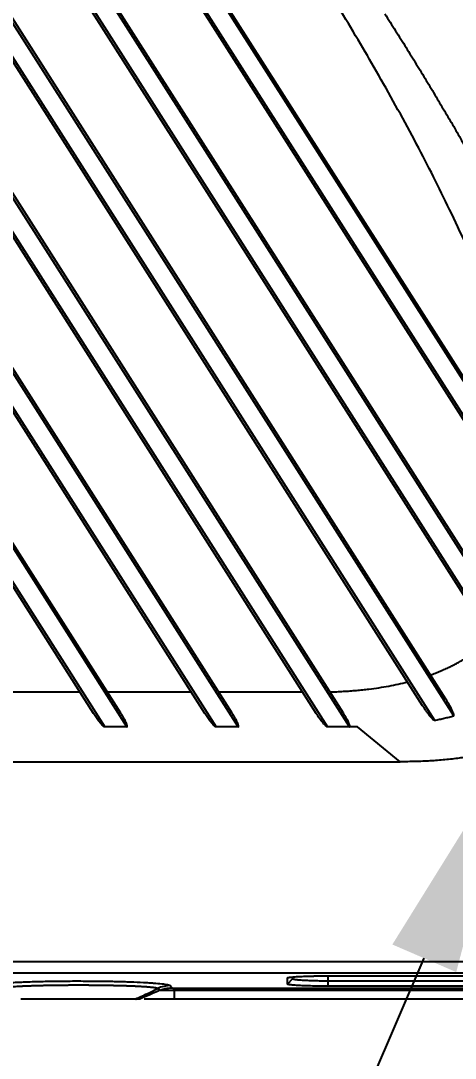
# Model space of a CAD drawing. Header units: millimetres. Extents: x 620 to 19791, y 2539 to 6969.
# Drawn here: x 8749.3 to 8786.8, y 3378.1 to 3467.5 of the extents above; entities that cross this region are included whole.
import ezdxf

# ---------------------------------------------------------------- set-up
doc = ezdxf.new("R2010")
doc.units = ezdxf.units.MM
doc.styles.get("Standard").update_dxf_attribs({"font": 'arial.ttf'})
doc.dimstyles.new('缩小5倍', dxfattribs={"dimtxt": 40, "dimasz": 20, "dimexe": 1, "dimexo": 0.2, "dimgap": 0, "dimtad": 1, "dimtoh": 1, "dimdec": 1, "dimzin": 9, "dimdsep": 46, "dimtxsty": 'Standard', "dimblk": '_FILLED', "dimcen": 0.2, "dimclrd": 256, "dimclre": 256, "dimclrt": 256, "dimadec": 1, "dimazin": 2, "dimtfac": 1, "dimtdec": 1, "dimtofl": 0, "dimtmove": 0, "dimatfit": 3, "dimldrblk": '_FILLED', "dimfxl": 1, "dimtolj": 1, "dimtzin": 0, "dimarcsym": 0})

# ---------------------------------------------------------------- blocks, each defined once
blk = doc.blocks.new('_FILLED')
at = {"color": 0, "linetype": 'ByBlock'}
blk.add_solid([(0, 0), (-1, 0.15), (-1, -0.15)], dxfattribs=at)
blk = doc.blocks.new('*D200')
at = {"lineweight": -2, "transparency": 16777216}
for p, q in [((8793.444, 3408.085), (8793.444, 3220.929)), ((8799.444, 3408.085), (8799.444, 3220.929)), ((8773.444, 3221.929), (8490.906, 3221.929)), ((8819.444, 3221.929), (8839.444, 3221.929))]:
    blk.add_line(p, q, dxfattribs=at)
at = {"layer": 'Defpoints', "color": 0, "transparency": 16777216}
for p in [(8793.444, 3408.285), (8799.444, 3408.285), (8799.444, 3221.929)]:
    blk.add_point(p, dxfattribs=at)
at = {"lineweight": -2, "transparency": 16777216, "xscale": 20, "yscale": 20, "zscale": 20}
blk.add_blockref('_FILLED', (8793.444, 3221.929), dxfattribs=at)
at = {"lineweight": -2, "transparency": 16777216, "xscale": 20, "yscale": 20, "zscale": 20, "rotation": 180}
blk.add_blockref('_FILLED', (8799.444, 3221.929), dxfattribs=at)
at = {"transparency": 16777216, "insert": (8622.175, 3247.822), "char_height": 40, "attachment_point": 5}
blk.add_mtext('\\A1;6mm [1/4"]', dxfattribs=at)
blk = doc.blocks.new('*D201')
at = {"lineweight": -2, "transparency": 16777216}
for p, q in [((8793.244, 3408.285), (8793.644, 3408.285)), ((8793.444, 3408.085), (8793.444, 3408.485)), ((8739.75, 3283.811), (8784.136, 3386.706)), ((8352.192, 3283.811), (8739.75, 3283.811))]:
    blk.add_line(p, q, dxfattribs=at)
at = {"layer": 'Defpoints', "color": 0, "transparency": 16777216}
for p in [(8793.444, 3408.285), (8792.057, 3405.071)]:
    blk.add_point(p, dxfattribs=at)
at = {"lineweight": -2, "transparency": 16777216, "xscale": 20, "yscale": 20, "zscale": 20, "rotation": 66.66636155327049}
blk.add_blockref('_FILLED', (8792.057, 3405.071), dxfattribs=at)
at = {"transparency": 16777216, "insert": (8545.971, 3309.705), "char_height": 40, "attachment_point": 5}
blk.add_mtext('\\A1;R3.5mm [R1/8"]', dxfattribs=at)
blk = doc.blocks.new('tgd')
at = {"color": 7, "linetype": 'Continuous', "lineweight": 25}
for p, q in [((18410.785, 4751.505), (18295.687, 4932.172)), ((18409.374, 4754.091), (18295.856, 4932.279)), ((18295.519, 4929.087), (18409.075, 4750.839)), ((18295.687, 4929.194), (18410.44, 4749.068)), ((18406.852, 4742.603), (18295.687, 4917.096)), ((18406.071, 4744.202), (18295.856, 4917.204)), ((18295.519, 4914.011), (18404.61, 4742.772)), ((18295.687, 4914.119), (18405.245, 4742.147)), ((18399.852, 4738.515), (18295.687, 4902.021)), ((18399.178, 4739.946), (18295.856, 4902.129)), ((18295.519, 4898.936), (18397.141, 4739.421)), ((18295.687, 4899.043), (18398.196, 4738.136)), ((18390.328, 4738.761), (18295.856, 4887.053)), ((18390.852, 4737.562), (18295.686, 4886.945)), ((18295.519, 4883.86), (18387.957, 4738.761)), ((18295.687, 4883.968), (18388.958, 4737.561)), ((18381.252, 4737.561), (18295.687, 4871.87)), ((18380.725, 4738.761), (18295.856, 4871.978)), ((18295.519, 4868.785), (18378.353, 4738.761)), ((18295.687, 4868.892), (18379.355, 4737.561)), ((18371.648, 4737.561), (18295.687, 4856.795)), ((18371.121, 4738.761), (18295.856, 4856.902)), ((18295.519, 4853.71), (18368.749, 4738.761)), ((18295.687, 4853.817), (18369.751, 4737.561)), ((18367.603, 4740.561), (18360.37, 4740.561)), ((18377.207, 4740.561), (18369.974, 4740.561)), ((18386.811, 4740.561), (18379.578, 4740.561)), ((18371.648, 4737.561), (18369.751, 4737.561)), ((18381.252, 4737.561), (18379.355, 4737.561)), ((18390.852, 4737.562), (18388.958, 4737.561)), ((18391.092, 4737.561), (18390.852, 4737.562)), ((18391.55, 4737.561), (18391.092, 4737.561)), ((18395.241, 4734.561), (18391.55, 4737.561)), ((18321.31, 4734.561), (18395.241, 4734.561)), ((18318.065, 4717.341), (18416.891, 4717.341)), ((18418.882, 4716.343), (18316.074, 4716.343)), ((18385.504, 4715.398), (18385.504, 4715.922)), ((18385.504, 4715.398), (18385.978, 4715.872)), ((18388.978, 4716.104), (18417.978, 4716.104)), ((18388.978, 4715.69), (18388.978, 4715.216)), ((18388.978, 4715.69), (18417.978, 4715.69)), ((18375.771, 4715.056), (18419.337, 4715.056)), ((18375.771, 4714.106), (18375.771, 4714.831)), ((18419.337, 4714.831), (18375.771, 4714.831)), ((18417.978, 4715.216), (18388.978, 4715.216)), ((18372.782, 4714.106), (18372.459, 4714.106)), ((18419.337, 4714.106), (18375.771, 4714.106))]:
    blk.add_line(p, q, dxfattribs=at)
at = {"color": 8, "linetype": 'Continuous', "lineweight": 25}
for p, q in [((18388.978, 4716.104), (18388.978, 4715.69)), ((18373.569, 4714.65), (18374.303, 4715.01))]:
    blk.add_line(p, q, dxfattribs=at)
at = {"color": 7, "linetype": 'Continuous', "lineweight": 25, "flags": 128}
blk.add_lwpolyline([(18372.459, 4714.106), (18373.381, 4714.558), (18373.569, 4714.65)], dxfattribs=at)
at = {"color": 7, "linetype": 'Continuous', "lineweight": 25}
for points, knots in [([(18407.133, 4757.609), (18407.124, 4757.787), (18407.105, 4758.143), (18407.065, 4758.681), (18407.016, 4759.223), (18406.957, 4759.771), (18406.889, 4760.323), (18406.764, 4761.213), (18406.552, 4762.463), (18406.121, 4764.532), (18405.446, 4767.147), (18404.49, 4770.195), (18403.387, 4773.26), (18402.2, 4776.224), (18400.896, 4779.207), (18399.09, 4783.065), (18396.613, 4787.942), (18393.996, 4792.677), (18391.789, 4796.475), (18390.117, 4799.269), (18388.361, 4802.132), (18387.146, 4804.052), (18386.529, 4805.026)], [0, 0, 0, 0, 0.0102139, 0.0205385, 0.0309767, 0.0415315, 0.0522058, 0.0630022, 0.0931878, 0.1250778, 0.1845574, 0.2483961, 0.3086946, 0.3718269, 0.4319265, 0.4959106, 0.6167331, 0.7464147, 0.8069043, 0.8693256, 0.933688, 1, 1, 1, 1]), ([(18393.909, 4799.026), (18394.217, 4798.54), (18394.83, 4797.575), (18395.733, 4796.131), (18396.617, 4794.702), (18397.479, 4793.289), (18398.322, 4791.89), (18399.143, 4790.507), (18399.944, 4789.139), (18400.725, 4787.785), (18401.486, 4786.447), (18402.643, 4784.378), (18404.138, 4781.621), (18405.946, 4778.109), (18407.623, 4774.638), (18409.208, 4771.101), (18410.635, 4767.611), (18411.926, 4764.053), (18413.002, 4760.554), (18413.744, 4757.484), (18414.194, 4754.974), (18414.449, 4752.914), (18414.566, 4750.885), (18414.53, 4748.981), (18414.362, 4747.277), (18414.134, 4746.023), (18413.9, 4745.089), (18413.707, 4744.444), (18413.488, 4743.815), (18413.244, 4743.201), (18413.059, 4742.804), (18412.967, 4742.606)], [0, 0, 0, 0, 0.028127, 0.055867, 0.083223, 0.110194, 0.136782, 0.162987, 0.188811, 0.214255, 0.239319, 0.264005, 0.33008, 0.392582, 0.456982, 0.518406, 0.581947, 0.641185, 0.703244, 0.760717, 0.79542, 0.827786, 0.862084, 0.894623, 0.920706, 0.945691, 0.956791, 0.967751, 0.97859, 0.989333, 1, 1, 1, 1]), ([(18397.844, 4742.04), (18397.988, 4742.093), (18398.273, 4742.198), (18398.693, 4742.368), (18399.102, 4742.545), (18399.5, 4742.73), (18399.888, 4742.922), (18400.265, 4743.123), (18400.692, 4743.366), (18401.164, 4743.659), (18401.675, 4744.008), (18402.164, 4744.378), (18402.634, 4744.766), (18402.929, 4745.042), (18403.077, 4745.179)], [0, 0, 0, 0, 0.074802, 0.148429, 0.220926, 0.292342, 0.362727, 0.432134, 0.500619, 0.60245, 0.703089, 0.802749, 0.901645, 1, 1, 1, 1]), ([(18389.17, 4740.58), (18389.367, 4740.586), (18389.758, 4740.599), (18390.338, 4740.629), (18390.905, 4740.666), (18391.461, 4740.711), (18392.004, 4740.763), (18392.65, 4740.837), (18393.396, 4740.939), (18394.236, 4741.08), (18395.056, 4741.242), (18395.592, 4741.372), (18395.857, 4741.436)], [0, 0, 0, 0, 0.087666, 0.173589, 0.257788, 0.34028, 0.421087, 0.50023, 0.629018, 0.755162, 0.878781, 1, 1, 1, 1]), ([(18399.852, 4738.515), (18399.857, 4738.523), (18399.867, 4738.538), (18399.873, 4738.562), (18399.871, 4738.587), (18399.867, 4738.622), (18399.855, 4738.67), (18399.833, 4738.736), (18399.801, 4738.818), (18399.735, 4738.969), (18399.62, 4739.198), (18399.428, 4739.544), (18399.27, 4739.797), (18399.178, 4739.946)], [0, 0, 0, 0, 0.017238, 0.0318024, 0.0452544, 0.0647584, 0.0970788, 0.1368635, 0.1956711, 0.2619652, 0.4438118, 0.6725353, 1, 1, 1, 1]), ([(18369.751, 4737.561), (18369.741, 4737.561), (18369.72, 4737.563), (18369.691, 4737.574), (18369.662, 4737.591), (18369.631, 4737.62), (18369.588, 4737.666), (18369.53, 4737.726), (18369.444, 4737.81), (18369.338, 4737.933), (18369.173, 4738.145), (18368.97, 4738.423), (18368.822, 4738.65), (18368.749, 4738.761)], [0, 0, 0, 0, 0.018945, 0.038329, 0.0591, 0.081785, 0.118769, 0.178836, 0.238803, 0.346775, 0.486397, 0.748249, 1, 1, 1, 1]), ([(18371.648, 4737.561), (18371.656, 4737.565), (18371.671, 4737.573), (18371.684, 4737.593), (18371.685, 4737.618), (18371.681, 4737.653), (18371.671, 4737.701), (18371.639, 4737.802), (18371.557, 4737.998), (18371.433, 4738.237), (18371.278, 4738.509), (18371.178, 4738.668), (18371.121, 4738.761)], [0, 0, 0, 0, 0.019676, 0.036058, 0.051366, 0.073864, 0.114112, 0.160554, 0.308553, 0.584137, 0.758673, 1, 1, 1, 1]), ([(18379.355, 4737.561), (18379.345, 4737.561), (18379.325, 4737.563), (18379.295, 4737.574), (18379.266, 4737.591), (18379.235, 4737.62), (18379.192, 4737.666), (18379.134, 4737.726), (18379.048, 4737.81), (18378.942, 4737.933), (18378.777, 4738.145), (18378.574, 4738.423), (18378.426, 4738.65), (18378.353, 4738.761)], [0, 0, 0, 0, 0.018945, 0.038329, 0.0591, 0.081785, 0.118769, 0.178836, 0.238803, 0.346775, 0.486397, 0.748249, 1, 1, 1, 1]), ([(18381.252, 4737.561), (18381.26, 4737.565), (18381.275, 4737.573), (18381.288, 4737.593), (18381.29, 4737.618), (18381.285, 4737.653), (18381.275, 4737.701), (18381.243, 4737.802), (18381.161, 4737.998), (18381.037, 4738.237), (18380.882, 4738.509), (18380.783, 4738.668), (18380.725, 4738.761)], [0, 0, 0, 0, 0.019676, 0.0360578, 0.0513658, 0.0738645, 0.1141116, 0.1605537, 0.3085527, 0.5841371, 0.758673, 1, 1, 1, 1]), ([(18388.958, 4737.561), (18388.951, 4737.562), (18388.936, 4737.564), (18388.913, 4737.575), (18388.887, 4737.59), (18388.857, 4737.612), (18388.823, 4737.64), (18388.778, 4737.681), (18388.722, 4737.737), (18388.655, 4737.81), (18388.5, 4737.99), (18388.258, 4738.302), (18388.062, 4738.601), (18387.957, 4738.761)], [0, 0, 0, 0, 0.01237, 0.028021, 0.047451, 0.070919, 0.098571, 0.130494, 0.185573, 0.248711, 0.319995, 0.636654, 1, 1, 1, 1]), ([(18390.852, 4737.562), (18390.86, 4737.565), (18390.873, 4737.57), (18390.887, 4737.587), (18390.89, 4737.608), (18390.889, 4737.657), (18390.869, 4737.736), (18390.827, 4737.851), (18390.743, 4738.041), (18390.581, 4738.352), (18390.423, 4738.608), (18390.328, 4738.761)], [0, 0, 0, 0, 0.0169173, 0.0312141, 0.0450633, 0.0641065, 0.1390237, 0.2245514, 0.3354729, 0.6005671, 1, 1, 1, 1]), ([(18397.141, 4739.421), (18397.194, 4739.338), (18397.289, 4739.192), (18397.415, 4739.008), (18397.539, 4738.833), (18397.667, 4738.661), (18397.807, 4738.483), (18397.911, 4738.367), (18397.982, 4738.287), (18398.033, 4738.233), (18398.107, 4738.181), (18398.164, 4738.152), (18398.196, 4738.136)], [0, 0, 0, 0, 0.17727, 0.310572, 0.399904, 0.560232, 0.695305, 0.803603, 0.839023, 0.886091, 0.936552, 1, 1, 1, 1]), ([(18398.196, 4738.136), (18398.338, 4738.164), (18398.619, 4738.22), (18399.037, 4738.313), (18399.447, 4738.41), (18399.718, 4738.48), (18399.852, 4738.515)], [0, 0, 0, 0, 0.2550593, 0.5066954, 0.7549831, 1, 1, 1, 1]), ([(18405.263, 4736.055), (18405.125, 4736.005), (18404.847, 4735.906), (18404.424, 4735.768), (18403.995, 4735.637), (18403.56, 4735.514), (18403.118, 4735.399), (18402.669, 4735.291), (18402.214, 4735.191), (18401.752, 4735.098), (18401.284, 4735.014), (18400.809, 4734.936), (18400.08, 4734.831), (18399.077, 4734.717), (18397.82, 4734.624), (18396.534, 4734.57), (18395.68, 4734.564), (18395.241, 4734.561)], [0, 0, 0, 0, 0.04327, 0.086907, 0.130931, 0.175359, 0.220209, 0.2655, 0.311249, 0.357472, 0.404186, 0.451405, 0.499145, 0.621038, 0.748619, 0.870491, 1, 1, 1, 1]), ([(18359.729, 4715.344), (18359.754, 4715.349), (18359.804, 4715.358), (18359.89, 4715.373), (18359.985, 4715.387), (18360.088, 4715.401), (18360.2, 4715.415), (18360.321, 4715.429), (18360.45, 4715.442), (18360.588, 4715.455), (18360.735, 4715.468), (18360.969, 4715.487), (18361.308, 4715.511), (18361.783, 4715.539), (18362.303, 4715.565), (18362.867, 4715.588), (18363.472, 4715.608), (18364.108, 4715.625), (18364.765, 4715.639), (18365.427, 4715.65), (18366.096, 4715.659), (18366.785, 4715.663), (18367.509, 4715.664), (18368.266, 4715.662), (18369.021, 4715.656), (18369.738, 4715.648), (18370.41, 4715.636), (18371.048, 4715.62), (18371.669, 4715.602), (18372.455, 4715.573), (18373.17, 4715.541), (18373.768, 4715.504), (18374.295, 4715.464), (18374.728, 4715.42), (18375.06, 4715.373), (18375.224, 4715.341), (18375.321, 4715.314), (18375.377, 4715.29), (18375.392, 4715.274), (18375.4, 4715.266)], [0, 0, 0, 0, 0.01287, 0.025647, 0.038346, 0.05098, 0.063564, 0.076115, 0.088646, 0.101172, 0.11371, 0.126274, 0.157703, 0.188933, 0.220406, 0.251717, 0.282921, 0.314931, 0.345821, 0.37648, 0.406536, 0.43606, 0.467842, 0.501769, 0.535911, 0.568029, 0.598459, 0.629182, 0.660396, 0.692874, 0.755145, 0.784422, 0.814285, 0.876914, 0.908698, 0.939345, 0.95926, 0.979454, 1, 1, 1, 1]), ([(18385.504, 4715.922), (18385.505, 4715.925), (18385.507, 4715.932), (18385.523, 4715.942), (18385.55, 4715.952), (18385.587, 4715.962), (18385.635, 4715.971), (18385.693, 4715.981), (18385.821, 4715.999), (18386.065, 4716.023), (18386.504, 4716.052), (18387.041, 4716.075), (18387.552, 4716.089), (18387.983, 4716.097), (18388.31, 4716.101), (18388.642, 4716.104), (18388.866, 4716.104), (18388.978, 4716.104)], [0, 0, 0, 0, 0.035355, 0.070492, 0.10552, 0.140549, 0.175688, 0.211047, 0.246731, 0.374237, 0.500004, 0.625677, 0.75326, 0.815442, 0.876902, 0.938226, 1, 1, 1, 1]), ([(18388.978, 4715.216), (18388.914, 4715.216), (18388.785, 4715.216), (18388.594, 4715.217), (18388.404, 4715.218), (18388.217, 4715.22), (18388.031, 4715.223), (18387.847, 4715.226), (18387.509, 4715.233), (18387.041, 4715.245), (18386.504, 4715.268), (18386.066, 4715.297), (18385.799, 4715.323), (18385.645, 4715.346), (18385.564, 4715.363), (18385.513, 4715.38), (18385.507, 4715.392), (18385.504, 4715.398)], [0, 0, 0, 0, 0.035392, 0.070555, 0.105599, 0.140634, 0.175769, 0.211113, 0.246774, 0.374212, 0.49999, 0.625634, 0.753225, 0.815417, 0.876887, 0.938218, 1, 1, 1, 1]), ([(18385.978, 4715.872), (18385.979, 4715.868), (18385.981, 4715.861), (18385.996, 4715.85), (18386.021, 4715.84), (18386.071, 4715.824), (18386.149, 4715.808), (18386.27, 4715.79), (18386.403, 4715.775), (18386.575, 4715.762), (18386.778, 4715.746), (18387.068, 4715.729), (18387.468, 4715.715), (18387.885, 4715.699), (18388.233, 4715.691), (18388.484, 4715.689), (18388.734, 4715.689), (18388.897, 4715.689), (18388.978, 4715.69)], [0, 0, 0, 0, 0.035919, 0.072347, 0.109295, 0.146767, 0.230153, 0.280685, 0.345176, 0.409555, 0.476977, 0.548229, 0.664801, 0.785015, 0.840092, 0.896567, 0.948304, 1, 1, 1, 1]), ([(18374.303, 4715.01), (18374.298, 4715.014), (18374.288, 4715.021), (18374.262, 4715.031), (18374.229, 4715.041), (18374.188, 4715.051), (18374.14, 4715.061), (18374.084, 4715.071), (18374.022, 4715.08), (18373.952, 4715.09), (18373.876, 4715.099), (18373.794, 4715.108), (18373.706, 4715.117), (18373.611, 4715.126), (18373.511, 4715.134), (18373.406, 4715.142), (18373.296, 4715.15), (18373.18, 4715.158), (18373.061, 4715.166), (18372.936, 4715.173), (18372.808, 4715.18), (18372.676, 4715.187), (18372.54, 4715.194), (18372.4, 4715.201), (18372.258, 4715.207), (18372.112, 4715.213), (18371.964, 4715.219), (18371.813, 4715.224), (18371.66, 4715.23), (18371.505, 4715.235), (18371.348, 4715.239), (18371.189, 4715.244), (18371.029, 4715.248), (18370.868, 4715.253), (18370.706, 4715.256), (18370.542, 4715.26), (18370.378, 4715.264), (18370.214, 4715.267), (18370.049, 4715.27), (18369.884, 4715.273), (18369.719, 4715.275), (18369.554, 4715.278), (18369.389, 4715.28), (18369.224, 4715.282), (18369.061, 4715.284), (18368.897, 4715.285), (18368.735, 4715.287), (18368.574, 4715.288), (18368.413, 4715.289), (18368.254, 4715.29), (18368.096, 4715.29), (18367.94, 4715.291), (18367.784, 4715.291), (18367.631, 4715.292), (18367.419, 4715.292), (18367.147, 4715.291), (18366.811, 4715.29), (18366.467, 4715.289), (18366.117, 4715.286), (18365.762, 4715.282), (18365.404, 4715.278), (18365.042, 4715.272), (18364.681, 4715.266), (18364.32, 4715.258), (18363.962, 4715.25), (18363.61, 4715.24), (18363.265, 4715.229), (18362.929, 4715.217), (18362.606, 4715.203), (18362.297, 4715.189), (18362.006, 4715.173), (18361.736, 4715.156), (18361.488, 4715.138), (18361.266, 4715.119), (18361.073, 4715.099), (18360.912, 4715.078), (18360.785, 4715.056), (18360.693, 4715.033), (18360.666, 4715.018), (18360.653, 4715.01)], [0, 0, 0, 0, 0.011507, 0.02294, 0.034296, 0.045568, 0.056759, 0.067869, 0.078899, 0.089849, 0.100718, 0.111507, 0.122217, 0.132847, 0.143397, 0.153868, 0.164259, 0.174571, 0.184803, 0.194956, 0.20503, 0.215024, 0.224939, 0.234775, 0.244531, 0.254208, 0.263806, 0.273324, 0.282762, 0.292121, 0.3014, 0.3106, 0.31972, 0.32876, 0.33772, 0.3466, 0.3554, 0.36412, 0.372759, 0.381319, 0.389798, 0.398197, 0.406515, 0.414753, 0.42291, 0.430986, 0.438982, 0.446897, 0.454731, 0.462484, 0.470156, 0.477747, 0.485257, 0.492686, 0.500034, 0.515874, 0.532153, 0.54887, 0.566024, 0.583616, 0.601643, 0.620107, 0.639005, 0.658337, 0.678102, 0.698299, 0.718926, 0.739986, 0.761476, 0.783396, 0.805742, 0.828521, 0.851728, 0.875366, 0.899433, 0.923937, 0.948873, 0.974239, 1, 1, 1, 1]), ([(18372.394, 4714.1), (18372.594, 4714.195), (18372.996, 4714.386), (18373.387, 4714.563), (18373.583, 4714.651)], [0, 0, 0, 0, 0.499398, 1, 1, 1, 1]), ([(18374.503, 4714.86), (18374.503, 4714.86), (18374.503, 4714.86), (18374.503, 4714.86), (18373.93, 4714.609), (18373.356, 4714.357), (18372.782, 4714.106)], [0.1637377, 0.1637377, 0.1637377, 0.1637377, 0.1637423, 0.1637423, 0.1637423, 0.8362557, 0.8362557, 0.8362557, 0.8362557]), ([(18374.503, 4714.86), (18374.542, 4714.877), (18374.621, 4714.91), (18374.743, 4714.952), (18374.87, 4714.989), (18375.04, 4715.029), (18375.252, 4715.063), (18375.421, 4715.067), (18375.504, 4715.07)], [0, 0, 0, 0, 0.123463, 0.249049, 0.376608, 0.505974, 0.758274, 1, 1, 1, 1]), ([(18375.771, 4714.831), (18375.453, 4714.831), (18375.135, 4714.834), (18374.671, 4714.845), (18374.525, 4714.853), (18374.503, 4714.86)], [0, 0, 0, 0, 0.5, 0.5, 1, 1, 1, 1]), ([(18375.4, 4715.266), (18375.419, 4715.232), (18375.458, 4715.167), (18375.489, 4715.102), (18375.504, 4715.07)], [0, 0, 0, 0, 0.509926, 1, 1, 1, 1]), ([(18375.504, 4715.07), (18375.505, 4715.069), (18375.506, 4715.067), (18375.519, 4715.065), (18375.543, 4715.062), (18375.586, 4715.059), (18375.66, 4715.056), (18375.734, 4715.056), (18375.771, 4715.056)], [0, 0, 0, 0, 0.12236, 0.240823, 0.360129, 0.484925, 0.742368, 1, 1, 1, 1]), ([(18372.358, 4714.106), (18372.256, 4714.106), (18372.028, 4714.106), (18370.909, 4714.106), (18369.324, 4714.106), (18367.478, 4714.106), (18365.633, 4714.106), (18364.042, 4714.106), (18362.864, 4714.106), (18362.62, 4714.106), (18362.497, 4714.106)], [0, 0, 0, 0, 0.103469, 0.232009, 0.359703, 0.487072, 0.614441, 0.742135, 0.870675, 1, 1, 1, 1]), ([(18375.771, 4714.106), (18375.403, 4714.106), (18374.66, 4714.106), (18373.694, 4714.106), (18373.313, 4714.106), (18373.132, 4714.106)], [0, 0, 0, 0, 0.340801, 0.687637, 1, 1, 1, 1])]:
    blk.add_open_spline(points, degree=3, knots=knots, dxfattribs=at)
for points in [[(18375.4, 4715.266), (18375.023, 4715.265), (18374.639, 4715.175), (18374.303, 4715.01)], [(18374.503, 4714.86), (18374.44, 4714.91), (18374.374, 4714.96), (18374.303, 4715.01)], [(18375.771, 4715.056), (18375.771, 4715.039), (18375.771, 4714.962), (18375.771, 4714.831)]]:
    blk.add_open_spline(points, degree=3, dxfattribs=at)

msp = doc.modelspace()

# ---------------------------------------------------------------- block references
msp.add_blockref('tgd', (-9613.17641, -1330.91272))

# ---------------------------------------------------------------- dimensions: what is measured, and where the dimension line sits
at = {"color": 1}
dim = msp.add_radius_dim(center=(8793.44355, 3408.28452), mpoint=(8792.05726, 3405.07078), dimstyle='缩小5倍', override={"dimpost": 'mm'}, dxfattribs=at)
dim.commit()
dim.dimension.update_dxf_attribs({"geometry": '*D201', "text_midpoint": (8545.97133, 3283.81144), "dimtype": 164})
dim = msp.add_linear_dim(base=(8799.44355, 3221.92884), p1=(8793.44355, 3408.28452), p2=(8799.44355, 3408.28452), dimstyle='缩小5倍', override={"dimpost": 'mm'}, dxfattribs=at)
dim.commit()
dim.dimension.update_dxf_attribs({"geometry": '*D200', "text_midpoint": (8622.1748, 3221.92884), "dimtype": 160})

doc.saveas('drawing.dxf')
